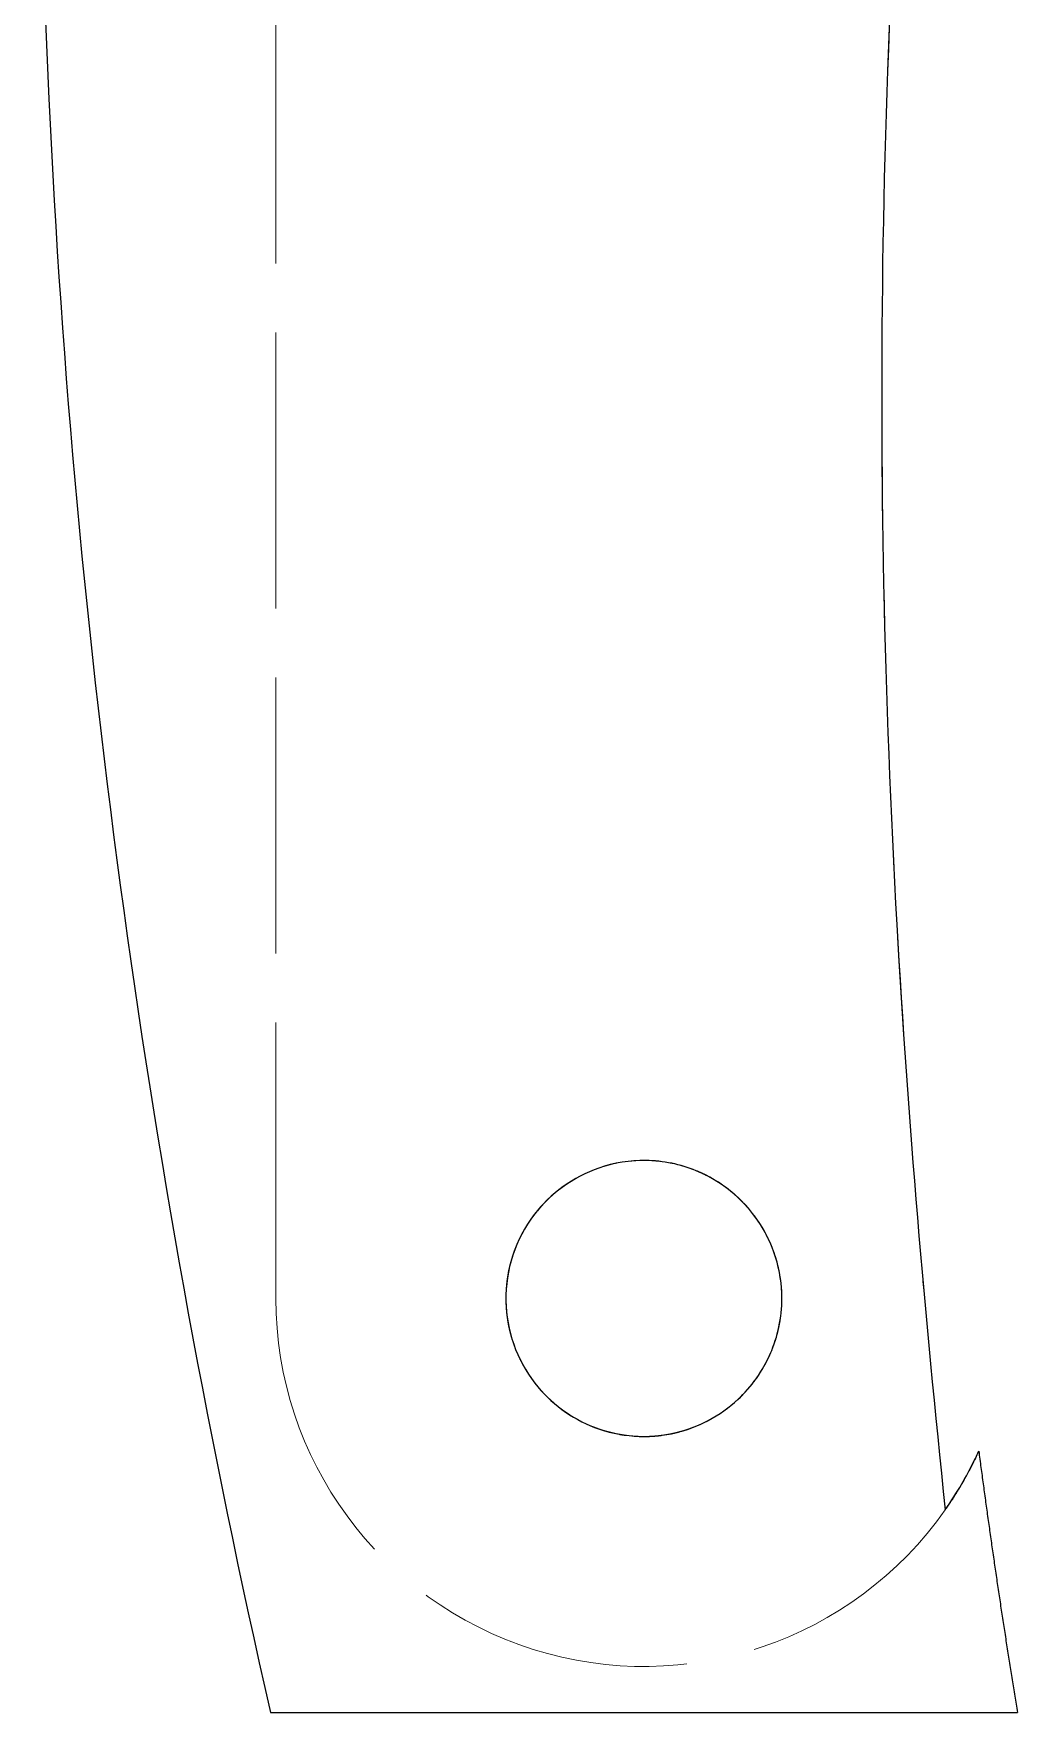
# Model space of a CAD drawing. Header units: millimetres. Extents: x -27 to 22, y -128 to 18.
# Drawn here: x -26.5 to 16.2, y -128 to -55 of the extents above; entities that cross this region are included whole.
import ezdxf

# ---------------------------------------------------------------- set-up
doc = ezdxf.new("R2010")
doc.units = ezdxf.units.MM
doc.linetypes.add('ACAD_ISO02W100', pattern=[15, 12, -3])
doc.layers.add('HIDDEN', color=7, linetype='ACAD_ISO02W100', lineweight=13)
doc.layers.add('VISIBLE', color=7, linetype='Continuous', lineweight=25)

msp = doc.modelspace()

# ---------------------------------------------------------------- linework, layer by layer
at = {"layer": 'HIDDEN'}
msp.add_line((-16, -110), (-16, 0), dxfattribs=at)
msp.add_line((-16, -110), (-16, 0), dxfattribs=at)
msp.add_circle((0, -110), 6, dxfattribs=at)
msp.add_circle((0, -110), 6, dxfattribs=at)
msp.add_arc((0, -110), 16, 180, 324.9626, dxfattribs=at)
msp.add_arc((0, -110), 16, 180, 324.9626, dxfattribs=at)
for points, knots in [([(16, -4.634), (14.317, -14.453), (12.993, -24.334), (12.055, -34.252), (11.116, -44.17), (10.562, -54.124), (10.394, -64.085), (10.225, -73.975), (10.439, -83.87), (10.996, -93.745), (11.472, -102.242), (12.209, -110.723), (13.1, -119.186)], [0, 0, 0, 0, 0.2453125, 0.2453125, 0.2453125, 0.490625, 0.490625, 0.490625, 0.734187, 0.734187, 0.734187, 0.9437407, 0.9437407, 0.9437407, 0.9437407]), ([(2.286, -104.453), (1.834, -104.266), (1.362, -104.136), (0.871, -104.064), (-0.049, -103.927), (-1.017, -104.01), (-1.917, -104.315), (-2.45, -104.494), (-2.959, -104.75), (-3.421, -105.071), (-4.321, -105.694), (-5.039, -106.565), (-5.48, -107.556)], [0, 0, 0, 0, 0.162329, 0.162329, 0.162329, 0.467875, 0.467875, 0.467875, 0.64861, 0.64861, 0.64861, 1, 1, 1, 1]), ([(16.237, -128), (16.238, -128), (15.815, -128), (15.001, -128), (14.188, -128), (12.985, -128), (11.481, -128), (9.979, -128), (8.178, -128), (6.214, -128), (4.25, -128), (2.126, -128), (0, -128), (-2.126, -128), (-4.25, -128), (-6.214, -128), (-8.178, -128), (-9.979, -128), (-11.481, -128), (-12.985, -128), (-14.188, -128), (-15.001, -128), (-15.815, -128), (-16.238, -128), (-16.237, -128)], [0, 0, 0, 0, 0.0625, 0.0625, 0.0625, 0.125, 0.125, 0.125, 0.1875, 0.1875, 0.1875, 0.25, 0.25, 0.25, 0.3125, 0.3125, 0.3125, 0.375, 0.375, 0.375, 0.4375, 0.4375, 0.4375, 0.5, 0.5, 0.5, 0.5])]:
    msp.add_open_spline(points, degree=3, knots=knots, dxfattribs=at)
for points, degree in [([(3.829, -105.381), (3.311, -104.952), (2.709, -104.647)], 2), ([(4.791, -106.389), (4.55, -106.068), (4.269, -105.784)], 2), ([(5.109, -106.854), (5.076, -106.801)], 1), ([(5.313, -107.211), (5.237, -107.067), (5.154, -106.929)], 2), ([(-5.658, -108.002), (-5.801, -108.409), (-5.885, -108.833)], 2), ([(5.39, -107.364), (5.389, -107.362)], 1), ([(6, -110), (6.001, -109.157), (5.82, -108.319), (5.484, -107.565)], 3), ([(-5.918, -109.013), (-5.922, -109.036)], 1), ([(-5.989, -109.633), (-6.005, -109.904), (-5.997, -110.176)], 2), ([(5.941, -110.837), (6, -110.421), (6, -110)], 2), ([(-5.982, -110.465), (-5.982, -110.466)], 1), ([(-5.982, -110.466), (-5.982, -110.471)], 1), ([(-5.981, -110.472), (-5.981, -110.475)], 1), ([(-5.981, -110.477), (-5.981, -110.479)], 1), ([(-5.981, -110.479), (-5.981, -110.483)], 1), ([(-5.98, -110.485), (-5.98, -110.487)], 1), ([(-5.98, -110.488), (-5.98, -110.49)], 1), ([(-5.98, -110.491), (-5.951, -110.839), (-5.883, -111.182)], 2), ([(-5.862, -111.281), (-5.861, -111.286)], 1), ([(-5.861, -111.286), (-5.86, -111.29)], 1), ([(-5.86, -111.29), (-5.859, -111.295)], 1), ([(-5.859, -111.295), (-5.858, -111.3)], 1), ([(5.532, -112.323), (5.714, -111.889), (5.827, -111.429)], 2), ([(-5.719, -111.815), (-5.704, -111.862)], 1), ([(-5.704, -111.862), (-5.703, -111.865)], 1), ([(-5.703, -111.865), (-5.702, -111.868)], 1), ([(-5.702, -111.868), (-5.701, -111.871)], 1), ([(-5.701, -111.871), (-5.7, -111.874)], 1), ([(-5.7, -111.874), (-5.699, -111.877)], 1), ([(-5.699, -111.877), (-5.698, -111.88)], 1), ([(-5.698, -111.88), (-5.697, -111.883)], 1), ([(-5.697, -111.883), (-5.696, -111.886)], 1), ([(-5.696, -111.886), (-5.695, -111.888)], 1), ([(-5.695, -111.888), (-5.694, -111.891)], 1), ([(-5.694, -111.891), (-5.693, -111.894)], 1), ([(-5.693, -111.894), (-5.692, -111.897)], 1), ([(-5.692, -111.897), (-5.691, -111.9)], 1), ([(-5.691, -111.9), (-5.69, -111.903)], 1), ([(-5.69, -111.903), (-5.689, -111.906)], 1), ([(-5.689, -111.906), (-5.688, -111.909)], 1), ([(-5.688, -111.909), (-5.687, -111.912)], 1), ([(-5.687, -111.912), (-5.686, -111.915)], 1), ([(-5.686, -111.915), (-5.685, -111.918)], 1), ([(-5.685, -111.918), (-5.684, -111.921)], 1), ([(-5.684, -111.921), (-5.683, -111.924)], 1), ([(-5.683, -111.924), (-5.543, -112.337), (-5.344, -112.727)], 2), ([(5.489, -112.423), (5.491, -112.418)], 1), ([(5.491, -112.418), (5.493, -112.413)], 1), ([(5.493, -112.413), (5.496, -112.408)], 1), ([(5.496, -112.408), (5.498, -112.403)], 1), ([(5.498, -112.403), (5.5, -112.398)], 1), ([(5.5, -112.398), (5.502, -112.393)], 1), ([(5.502, -112.393), (5.504, -112.388)], 1), ([(5.504, -112.388), (5.506, -112.383)], 1), ([(5.506, -112.383), (5.509, -112.378)], 1), ([(5.509, -112.378), (5.511, -112.373)], 1), ([(5.511, -112.373), (5.513, -112.368)], 1), ([(5.513, -112.368), (5.515, -112.363)], 1), ([(5.515, -112.363), (5.517, -112.358)], 1), ([(5.517, -112.358), (5.519, -112.353)], 1), ([(5.519, -112.353), (5.521, -112.348)], 1), ([(5.521, -112.348), (5.524, -112.343)], 1), ([(5.524, -112.343), (5.526, -112.338)], 1), ([(5.526, -112.338), (5.528, -112.333)], 1), ([(5.528, -112.333), (5.53, -112.328)], 1), ([(5.53, -112.328), (5.532, -112.323)], 1), ([(-5.344, -112.727), (-5.342, -112.731)], 1), ([(-5.342, -112.731), (-5.34, -112.735)], 1), ([(-5.34, -112.735), (-5.338, -112.739)], 1), ([(-5.338, -112.739), (-5.336, -112.743)], 1), ([(-5.336, -112.743), (-5.334, -112.747)], 1), ([(-5.334, -112.747), (-5.332, -112.751)], 1), ([(-5.332, -112.751), (-5.33, -112.755)], 1), ([(-5.33, -112.755), (-5.328, -112.759)], 1), ([(-5.328, -112.759), (-5.326, -112.763)], 1), ([(-5.326, -112.763), (-5.324, -112.767)], 1), ([(-5.324, -112.767), (-5.322, -112.771)], 1), ([(-5.322, -112.771), (-5.32, -112.775)], 1), ([(-5.32, -112.775), (-5.317, -112.779)], 1), ([(-5.317, -112.779), (-5.315, -112.783)], 1), ([(-5.315, -112.783), (-5.313, -112.787)], 1), ([(-5.313, -112.787), (-5.311, -112.791)], 1), ([(-5.311, -112.791), (-5.309, -112.795)], 1), ([(-5.309, -112.795), (-5.307, -112.799)], 1), ([(-5.307, -112.799), (-5.305, -112.803)], 1), ([(-5.305, -112.803), (-5.303, -112.807)], 1), ([(-5.303, -112.807), (-5.301, -112.811)], 1), ([(-5.301, -112.811), (-5.299, -112.815)], 1), ([(-5.299, -112.815), (-5.296, -112.819)], 1), ([(-5.296, -112.819), (-5.294, -112.823)], 1), ([(-5.294, -112.823), (-5.292, -112.827)], 1), ([(-5.292, -112.827), (-5.29, -112.831)], 1), ([(-5.29, -112.831), (-5.288, -112.835)], 1), ([(-5.288, -112.835), (-5.286, -112.839)], 1), ([(-5.286, -112.839), (-5.284, -112.843)], 1), ([(-5.284, -112.843), (-5.282, -112.847)], 1), ([(-5.282, -112.847), (-5.279, -112.851)], 1), ([(-5.279, -112.851), (-5.277, -112.855)], 1), ([(-5.277, -112.855), (-5.275, -112.859)], 1), ([(-5.275, -112.859), (-5.273, -112.863)], 1), ([(-5.273, -112.863), (-5.271, -112.867)], 1), ([(-5.271, -112.867), (-5.269, -112.871)], 1), ([(-5.269, -112.871), (-5.266, -112.875)], 1), ([(-5.266, -112.875), (-5.264, -112.879)], 1), ([(-5.264, -112.879), (-5.262, -112.883)], 1), ([(-5.262, -112.883), (-5.26, -112.887)], 1), ([(-5.26, -112.887), (-5.258, -112.891)], 1), ([(-5.258, -112.891), (-5.256, -112.894)], 1), ([(-5.256, -112.894), (-5.253, -112.898)], 1), ([(-5.253, -112.898), (-5.251, -112.902)], 1), ([(-5.251, -112.902), (-5.249, -112.906)], 1), ([(-5.249, -112.906), (-5.247, -112.91)], 1), ([(-5.247, -112.91), (-5.245, -112.914)], 1), ([(-5.245, -112.914), (-5.243, -112.918)], 1), ([(-5.243, -112.918), (-5.24, -112.922)], 1), ([(-5.24, -112.922), (-5.238, -112.926)], 1), ([(-5.238, -112.926), (-5.236, -112.93)], 1), ([(-5.236, -112.93), (-5.234, -112.934)], 1), ([(-5.234, -112.934), (-5.232, -112.938)], 1), ([(-5.232, -112.938), (-5.229, -112.942)], 1), ([(-5.229, -112.942), (-5.227, -112.946)], 1), ([(-5.227, -112.946), (-5.225, -112.95)], 1), ([(-5.225, -112.95), (-5.223, -112.954)], 1), ([(-5.223, -112.954), (-5.22, -112.957)], 1), ([(-5.22, -112.957), (-5.218, -112.961)], 1), ([(-5.218, -112.961), (-5.216, -112.965)], 1), ([(-5.216, -112.965), (-5.214, -112.969)], 1), ([(-5.214, -112.969), (-5.212, -112.973)], 1), ([(-5.212, -112.973), (-5.209, -112.977)], 1), ([(-5.209, -112.977), (-5.207, -112.981)], 1), ([(-5.207, -112.981), (-5.205, -112.985)], 1), ([(-5.205, -112.985), (-5.203, -112.989)], 1), ([(-5.203, -112.989), (-5.2, -112.993)], 1), ([(-5.2, -112.993), (-5.198, -112.997)], 1), ([(-5.177, -113.032), (-5.175, -113.037)], 1), ([(-5.175, -113.037), (-5.169, -113.046)], 1), ([(-5.166, -113.052), (-5.164, -113.055)], 1), ([(-5.16, -113.062), (-5.158, -113.065)], 1), ([(-5.155, -113.071), (-5.153, -113.074)], 1), ([(-5.153, -113.074), (-5.151, -113.078)], 1), ([(-5.151, -113.078), (-5.148, -113.081)], 1), ([(-5.148, -113.081), (-5.146, -113.085)], 1), ([(4.958, -113.38), (5.111, -113.154), (5.244, -112.915)], 2), ([(5.288, -112.835), (5.292, -112.827)], 1), ([(5.292, -112.827), (5.295, -112.822)], 1), ([(5.295, -112.822), (5.298, -112.817)], 1), ([(5.298, -112.817), (5.3, -112.812)], 1), ([(5.3, -112.812), (5.303, -112.808)], 1), ([(5.303, -112.808), (5.305, -112.803)], 1), ([(5.305, -112.803), (5.308, -112.798)], 1), ([(5.308, -112.798), (5.31, -112.793)], 1), ([(5.31, -112.793), (5.313, -112.788)], 1), ([(5.313, -112.788), (5.315, -112.784)], 1), ([(5.315, -112.784), (5.318, -112.779)], 1), ([(5.318, -112.779), (5.32, -112.774)], 1), ([(5.32, -112.774), (5.323, -112.769)], 1), ([(5.323, -112.769), (5.325, -112.764)], 1), ([(5.325, -112.764), (5.328, -112.76)], 1), ([(5.328, -112.76), (5.33, -112.755)], 1), ([(5.33, -112.755), (5.333, -112.75)], 1), ([(5.333, -112.75), (5.335, -112.745)], 1), ([(5.335, -112.745), (5.338, -112.74)], 1), ([(5.338, -112.74), (5.34, -112.736)], 1), ([(5.34, -112.736), (5.343, -112.731)], 1), ([(5.343, -112.731), (5.345, -112.726)], 1), ([(5.345, -112.726), (5.347, -112.721)], 1), ([(5.347, -112.721), (5.35, -112.716)], 1), ([(5.35, -112.716), (5.352, -112.712)], 1), ([(5.352, -112.712), (5.355, -112.707)], 1), ([(5.355, -112.707), (5.357, -112.702)], 1), ([(5.357, -112.702), (5.36, -112.697)], 1), ([(5.36, -112.697), (5.362, -112.692)], 1), ([(5.362, -112.692), (5.365, -112.687)], 1), ([(5.365, -112.687), (5.367, -112.683)], 1), ([(5.367, -112.682), (5.369, -112.678)], 1), ([(5.369, -112.678), (5.372, -112.673)], 1), ([(5.372, -112.673), (5.374, -112.668)], 1), ([(5.374, -112.668), (5.377, -112.663)], 1), ([(-4.99, -113.331), (-4.863, -113.522), (-4.722, -113.702)], 2), ([(-4.721, -113.703), (-4.72, -113.705)], 1), ([(-4.719, -113.706), (-4.717, -113.708)], 1), ([(-4.717, -113.709), (-4.715, -113.71)], 1), ([(-4.714, -113.711), (-4.713, -113.714)], 1), ([(-4.712, -113.715), (-4.71, -113.717)], 1), ([(-4.707, -113.72), (-4.067, -114.533), (-3.211, -115.174), (-2.252, -115.561)], 3), ([(4.141, -114.342), (4.392, -114.102), (4.614, -113.835)], 2), ([(4.68, -113.755), (4.682, -113.753)], 1), ([(4.682, -113.753), (4.684, -113.75)], 1), ([(4.684, -113.75), (4.685, -113.748)], 1), ([(4.685, -113.748), (4.687, -113.745)], 1), ([(4.715, -113.711), (4.719, -113.706)], 1), ([(4.719, -113.705), (4.723, -113.7)], 1), ([(4.723, -113.7), (4.727, -113.695)], 1), ([(4.727, -113.695), (4.731, -113.69)], 1), ([(4.732, -113.689), (4.736, -113.684)], 1), ([(4.736, -113.684), (4.74, -113.679)], 1), ([(4.74, -113.678), (4.756, -113.658)], 1), ([(4.756, -113.658), (4.757, -113.656)], 1), ([(4.757, -113.656), (4.759, -113.654)], 1), ([(4.759, -113.654), (4.761, -113.652)], 1), ([(4.761, -113.652), (4.762, -113.65)], 1), ([(4.762, -113.65), (4.764, -113.648)], 1), ([(4.764, -113.648), (4.765, -113.646)], 1), ([(4.765, -113.646), (4.767, -113.644)], 1), ([(4.767, -113.644), (4.769, -113.642)], 1), ([(4.769, -113.642), (4.77, -113.64)], 1), ([(4.77, -113.64), (4.772, -113.637)], 1), ([(4.772, -113.637), (4.773, -113.635)], 1), ([(4.773, -113.635), (4.775, -113.633)], 1), ([(4.775, -113.633), (4.776, -113.631)], 1), ([(4.776, -113.631), (4.778, -113.629)], 1), ([(4.778, -113.629), (4.78, -113.627)], 1), ([(4.78, -113.627), (4.781, -113.625)], 1), ([(4.781, -113.625), (4.783, -113.623)], 1), ([(4.828, -113.562), (4.83, -113.56)], 1), ([(4.83, -113.56), (4.831, -113.558)], 1), ([(4.831, -113.558), (4.833, -113.556)], 1), ([(4.833, -113.556), (4.834, -113.554)], 1), ([(4.834, -113.554), (4.836, -113.552)], 1), ([(4.836, -113.552), (4.837, -113.55)], 1), ([(4.837, -113.55), (4.839, -113.548)], 1), ([(4.839, -113.548), (4.84, -113.546)], 1), ([(4.84, -113.546), (4.842, -113.544)], 1), ([(4.842, -113.544), (4.843, -113.541)], 1), ([(4.843, -113.541), (4.845, -113.539)], 1), ([(4.845, -113.539), (4.846, -113.537)], 1), ([(4.846, -113.537), (4.848, -113.535)], 1), ([(4.848, -113.535), (4.85, -113.533)], 1), ([(4.85, -113.533), (4.851, -113.531)], 1), ([(4.851, -113.531), (4.853, -113.529)], 1), ([(4.853, -113.529), (4.854, -113.527)], 1), ([(4.854, -113.527), (4.856, -113.525)], 1), ([(4.856, -113.525), (4.857, -113.522)], 1), ([(4.857, -113.522), (4.859, -113.52)], 1), ([(4.859, -113.52), (4.86, -113.518)], 1), ([(4.86, -113.518), (4.862, -113.516)], 1), ([(4.862, -113.516), (4.863, -113.514)], 1), ([(4.863, -113.514), (4.865, -113.512)], 1), ([(4.865, -113.512), (4.866, -113.51)], 1), ([(4.866, -113.51), (4.868, -113.508)], 1), ([(4.868, -113.508), (4.869, -113.506)], 1), ([(4.869, -113.506), (4.871, -113.503)], 1), ([(4.871, -113.503), (4.872, -113.501)], 1), ([(4.872, -113.501), (4.874, -113.499)], 1), ([(4.874, -113.499), (4.875, -113.497)], 1), ([(4.875, -113.497), (4.877, -113.495)], 1), ([(4.877, -113.495), (4.879, -113.493)], 1), ([(4.879, -113.493), (4.88, -113.491)], 1), ([(4.88, -113.491), (4.882, -113.489)], 1), ([(4.882, -113.489), (4.883, -113.487)], 1), ([(4.883, -113.487), (4.885, -113.484)], 1), ([(4.885, -113.484), (4.886, -113.482)], 1), ([(4.886, -113.482), (4.888, -113.48)], 1), ([(4.888, -113.48), (4.889, -113.478)], 1), ([(4.889, -113.478), (4.891, -113.476)], 1), ([(4.891, -113.476), (4.892, -113.474)], 1), ([(4.892, -113.474), (4.894, -113.472)], 1), ([(4.894, -113.472), (4.895, -113.47)], 1), ([(4.895, -113.47), (4.897, -113.467)], 1), ([(4.897, -113.467), (4.898, -113.465)], 1), ([(4.898, -113.465), (4.9, -113.463)], 1), ([(4.9, -113.463), (4.901, -113.461)], 1), ([(4.901, -113.461), (4.903, -113.459)], 1), ([(4.903, -113.459), (4.904, -113.457)], 1), ([(4.904, -113.457), (4.906, -113.455)], 1), ([(4.906, -113.455), (4.907, -113.452)], 1), ([(4.907, -113.452), (4.909, -113.45)], 1), ([(4.909, -113.45), (4.91, -113.448)], 1), ([(4.91, -113.448), (4.912, -113.446)], 1), ([(4.912, -113.446), (4.913, -113.444)], 1), ([(4.913, -113.444), (4.915, -113.442)], 1), ([(4.915, -113.442), (4.916, -113.44)], 1), ([(4.916, -113.44), (4.918, -113.438)], 1), ([(4.918, -113.438), (4.919, -113.435)], 1), ([(4.919, -113.435), (4.921, -113.433)], 1), ([(4.921, -113.433), (4.922, -113.431)], 1), ([(4.922, -113.431), (4.924, -113.429)], 1), ([(4.924, -113.429), (4.925, -113.427)], 1), ([(4.925, -113.427), (4.927, -113.425)], 1), ([(4.927, -113.425), (4.928, -113.423)], 1), ([(4.928, -113.423), (4.93, -113.42)], 1), ([(4.93, -113.42), (4.931, -113.418)], 1), ([(4.931, -113.418), (4.933, -113.416)], 1), ([(4.933, -113.416), (4.934, -113.414)], 1), ([(4.934, -113.414), (4.936, -113.412)], 1), ([(4.936, -113.412), (4.937, -113.41)], 1), ([(4.937, -113.41), (4.938, -113.408)], 1), ([(4.938, -113.408), (4.94, -113.405)], 1), ([(4.94, -113.405), (4.941, -113.403)], 1), ([(4.941, -113.403), (4.943, -113.401)], 1), ([(4.943, -113.401), (4.944, -113.399)], 1), ([(4.944, -113.399), (4.946, -113.397)], 1), ([(4.946, -113.397), (4.947, -113.395)], 1), ([(4.947, -113.395), (4.949, -113.393)], 1), ([(4.949, -113.393), (4.95, -113.39)], 1), ([(4.95, -113.39), (4.952, -113.388)], 1), ([(4.952, -113.388), (4.953, -113.386)], 1), ([(4.953, -113.386), (4.955, -113.384)], 1), ([(4.955, -113.384), (4.956, -113.382)], 1), ([(4.956, -113.382), (4.958, -113.38)], 1), ([(3.838, -114.612), (3.844, -114.607)], 1), ([(3.844, -114.607), (3.851, -114.601)], 1), ([(3.851, -114.601), (3.858, -114.595)], 1), ([(3.858, -114.595), (3.865, -114.59)], 1), ([(3.865, -114.589), (3.872, -114.584)], 1), ([(3.872, -114.584), (3.878, -114.578)], 1), ([(3.878, -114.578), (3.885, -114.572)], 1), ([(3.885, -114.572), (3.892, -114.567)], 1), ([(3.892, -114.567), (3.899, -114.561)], 1), ([(3.899, -114.561), (3.905, -114.555)], 1), ([(3.905, -114.555), (3.912, -114.549)], 1), ([(3.912, -114.549), (3.919, -114.544)], 1), ([(3.919, -114.544), (3.925, -114.538)], 1), ([(3.925, -114.538), (3.932, -114.532)], 1), ([(3.932, -114.532), (3.939, -114.526)], 1), ([(3.939, -114.526), (3.945, -114.52)], 1), ([(3.946, -114.52), (3.952, -114.514)], 1), ([(3.952, -114.514), (3.959, -114.509)], 1), ([(3.959, -114.509), (3.965, -114.503)], 1), ([(3.965, -114.503), (3.972, -114.497)], 1), ([(3.972, -114.497), (3.979, -114.491)], 1), ([(3.979, -114.491), (3.985, -114.485)], 1), ([(3.985, -114.485), (3.992, -114.479)], 1), ([(3.992, -114.479), (3.999, -114.473)], 1), ([(3.999, -114.473), (4.005, -114.467)], 1), ([(4.005, -114.467), (4.012, -114.462)], 1), ([(4.012, -114.462), (4.018, -114.456)], 1), ([(4.018, -114.456), (4.025, -114.45)], 1), ([(4.025, -114.45), (4.026, -114.449)], 1), ([(4.026, -114.449), (4.027, -114.448)], 1), ([(4.027, -114.448), (4.1, -114.381)], 1), ([(4.027, -114.448), (4.027, -114.448)], 1), ([(4.1, -114.381), (4.101, -114.38)], 1), ([(4.101, -114.38), (4.102, -114.379)], 1), ([(4.102, -114.379), (4.102, -114.378)], 1), ([(4.103, -114.378), (4.122, -114.36)], 1), ([(4.103, -114.378), (4.103, -114.378)], 1), ([(2.824, -115.294), (2.831, -115.29)], 1), ([(2.831, -115.29), (2.839, -115.286)], 1), ([(2.839, -115.286), (2.847, -115.281)], 1), ([(2.847, -115.281), (2.855, -115.277)], 1), ([(2.855, -115.277), (2.863, -115.273)], 1), ([(2.863, -115.273), (2.871, -115.269)], 1), ([(2.871, -115.269), (2.878, -115.265)], 1), ([(2.878, -115.265), (2.886, -115.26)], 1), ([(2.886, -115.26), (2.894, -115.256)], 1), ([(2.894, -115.256), (3.35, -115.005), (3.755, -114.68)], 2), ([(3.755, -114.68), (3.762, -114.674)], 1), ([(3.762, -114.674), (3.769, -114.668)], 1), ([(3.769, -114.668), (3.776, -114.663)], 1), ([(3.776, -114.663), (3.783, -114.657)], 1), ([(3.783, -114.657), (3.79, -114.652)], 1), ([(3.79, -114.652), (3.797, -114.646)], 1), ([(3.797, -114.646), (3.803, -114.64)], 1), ([(3.803, -114.64), (3.81, -114.635)], 1), ([(3.81, -114.635), (3.817, -114.629)], 1), ([(3.817, -114.629), (3.824, -114.624)], 1), ([(3.824, -114.624), (3.831, -114.618)], 1), ([(3.831, -114.618), (3.838, -114.612)], 1), ([(-2.026, -115.648), (-1.546, -115.82), (-1.043, -115.909)], 2), ([(-0.848, -115.94), (-0.197, -116.032), (0.457, -115.983)], 2), ([(0.795, -115.947), (0.974, -115.923), (1.151, -115.889)], 2), ([(1.373, -115.841), (1.392, -115.836)], 1), ([(1.392, -115.836), (1.396, -115.835)], 1), ([(1.396, -115.835), (1.399, -115.835)], 1), ([(1.399, -115.835), (1.402, -115.834)], 1), ([(1.546, -115.797), (2.02, -115.671), (2.465, -115.47)], 2), ([(2.465, -115.47), (2.473, -115.467)], 1), ([(2.473, -115.467), (2.481, -115.463)], 1), ([(2.481, -115.463), (2.489, -115.459)], 1), ([(2.489, -115.459), (2.497, -115.456)], 1), ([(2.497, -115.456), (2.505, -115.452)], 1), ([(2.505, -115.452), (2.513, -115.448)], 1), ([(2.513, -115.448), (2.521, -115.445)], 1), ([(2.521, -115.444), (2.529, -115.441)], 1), ([(2.529, -115.441), (2.538, -115.437)], 1), ([(2.538, -115.437), (2.546, -115.433)], 1), ([(2.546, -115.433), (2.554, -115.429)], 1), ([(2.554, -115.429), (2.562, -115.426)], 1), ([(2.562, -115.426), (2.57, -115.422)], 1), ([(2.57, -115.422), (2.578, -115.418)], 1), ([(2.578, -115.418), (2.586, -115.414)], 1), ([(2.586, -115.414), (2.594, -115.41)], 1), ([(2.594, -115.41), (2.602, -115.407)], 1), ([(2.602, -115.407), (2.61, -115.403)], 1), ([(2.61, -115.403), (2.618, -115.399)], 1), ([(2.618, -115.399), (2.626, -115.395)], 1), ([(2.626, -115.395), (2.634, -115.391)], 1), ([(2.634, -115.391), (2.642, -115.387)], 1), ([(2.642, -115.387), (2.65, -115.383)], 1), ([(2.65, -115.383), (2.658, -115.379)], 1), ([(2.658, -115.379), (2.666, -115.375)], 1), ([(2.666, -115.375), (2.674, -115.371)], 1), ([(2.674, -115.371), (2.682, -115.367)], 1), ([(2.682, -115.367), (2.689, -115.363)], 1), ([(2.69, -115.363), (2.697, -115.359)], 1), ([(2.697, -115.359), (2.705, -115.355)], 1), ([(14.557, -116.641), (14.556, -116.643), (14.48, -116.806)], 2), ([(14.128, -117.51), (14.032, -117.691), (13.919, -117.89)], 2), ([(13.304, -118.888), (13.297, -118.899)], 1), ([(13.339, -118.835), (13.325, -118.856)], 1), ([(13.133, -119.139), (13.1, -119.186)], 1)]:
    msp.add_open_spline(points, degree=degree, dxfattribs=at)
at = {"layer": 'VISIBLE'}
for points, knots in [([(-21.901, 18), (-23.545, 7.126), (-24.734, -3.818), (-25.453, -14.792), (-26.393, -29.118), (-26.53, -43.496), (-25.864, -57.837), (-24.774, -81.452), (-21.492, -104.955), (-16.237, -128)], [0, 0, 0, 0, 0.224482, 0.224482, 0.224482, 0.517516, 0.517516, 0.517516, 1, 1, 1, 1]), ([(16, -4.634), (14.317, -14.453), (12.993, -24.334), (12.055, -34.252), (11.116, -44.17), (10.562, -54.124), (10.394, -64.085), (10.225, -73.975), (10.439, -83.87), (10.996, -93.745), (11.472, -102.242), (12.209, -110.723), (13.1, -119.186)], [0, 0, 0, 0, 0.2453125, 0.2453125, 0.2453125, 0.490625, 0.490625, 0.490625, 0.734187, 0.734187, 0.734187, 0.9437407, 0.9437407, 0.9437407, 0.9437407]), ([(6, -110), (6.001, -110.829), (5.826, -111.656), (5.495, -112.409), (5.166, -113.162), (4.681, -113.841), (4.083, -114.396), (3.315, -115.112), (2.353, -115.621), (1.32, -115.853), (0.184, -116.112), (-1.034, -116.028), (-2.13, -115.609), (-3.155, -115.222), (-4.069, -114.546), (-4.74, -113.679), (-5.533, -112.662), (-5.981, -111.383), (-5.999, -110.101), (-6.024, -108.759), (-5.584, -107.421), (-4.767, -106.356), (-4.061, -105.429), (-3.07, -104.71), (-1.961, -104.329), (-1.3, -104.101), (-0.602, -103.99), (0.087, -104.001), (0.845, -104.011), (1.591, -104.167), (2.276, -104.449), (3.351, -104.889), (4.281, -105.637), (4.942, -106.598), (5.615, -107.57), (6.003, -108.775), (6, -110)], [0, 0, 0, 0, 0.087124, 0.087124, 0.087124, 0.174248, 0.174248, 0.174248, 0.286454, 0.286454, 0.286454, 0.40992, 0.40992, 0.40992, 0.525266, 0.525266, 0.525266, 0.661015, 0.661015, 0.661015, 0.803007, 0.803007, 0.803007, 0.926381, 0.926381, 0.926381, 1, 1, 1, 1.080943, 1.080943, 1.080943, 1.207709, 1.207709, 1.207709, 1.336194, 1.336194, 1.336194, 1.336194]), ([(13.1, -119.186), (13.368, -118.802), (13.603, -118.436), (13.807, -118.085), (14.01, -117.739), (14.179, -117.418), (14.307, -117.162), (14.465, -116.846), (14.557, -116.638), (14.557, -116.641)], [0, 0, 0, 0, 0.309269, 0.309269, 0.309269, 0.618539, 0.618539, 0.618539, 1, 1, 1, 1]), ([(-16.237, -128), (-16.238, -128), (-15.815, -128), (-15.001, -128), (-14.188, -128), (-12.985, -128), (-11.481, -128), (-9.979, -128), (-8.178, -128), (-6.214, -128), (-4.25, -128), (-2.126, -128), (0, -128), (2.126, -128), (4.25, -128), (6.214, -128), (8.178, -128), (9.979, -128), (11.481, -128), (12.985, -128), (14.188, -128), (15.001, -128), (15.815, -128), (16.238, -128), (16.237, -128)], [0, 0, 0, 0, 0.125, 0.125, 0.125, 0.25, 0.25, 0.25, 0.375, 0.375, 0.375, 0.5, 0.5, 0.5, 0.625, 0.625, 0.625, 0.75, 0.75, 0.75, 0.875, 0.875, 0.875, 1, 1, 1, 1])]:
    msp.add_open_spline(points, degree=3, knots=knots, dxfattribs=at)
for points, degree in [([(2.709, -104.647), (2.502, -104.542), (2.286, -104.453)], 2), ([(4.269, -105.784), (4.059, -105.571), (3.829, -105.381)], 2), ([(5.076, -106.801), (4.942, -106.589), (4.791, -106.389)], 2), ([(5.154, -106.929), (5.109, -106.854)], 1), ([(5.389, -107.362), (5.313, -107.211)], 1), ([(-5.48, -107.556), (-5.578, -107.776), (-5.658, -108.002)], 2), ([(5.484, -107.565), (5.439, -107.464), (5.39, -107.364)], 2), ([(-5.922, -109.036), (-5.97, -109.333), (-5.989, -109.633)], 2), ([(-5.885, -108.833), (-5.918, -109.013)], 1), ([(-5.997, -110.176), (-5.993, -110.321), (-5.982, -110.465)], 2), ([(-5.982, -110.466), (-5.982, -110.466)], 1), ([(-5.982, -110.471), (-5.981, -110.472)], 1), ([(-5.981, -110.475), (-5.981, -110.477)], 1), ([(-5.981, -110.479), (-5.981, -110.479)], 1), ([(-5.981, -110.483), (-5.98, -110.485)], 1), ([(-5.98, -110.487), (-5.98, -110.488)], 1), ([(-5.98, -110.49), (-5.98, -110.491)], 1), ([(5.827, -111.429), (5.899, -111.136), (5.941, -110.837)], 2), ([(-5.883, -111.182), (-5.862, -111.281)], 1), ([(-5.861, -111.286), (-5.861, -111.286)], 1), ([(-5.86, -111.29), (-5.86, -111.29)], 1), ([(-5.859, -111.295), (-5.859, -111.295)], 1), ([(-5.858, -111.3), (-5.8, -111.56), (-5.719, -111.815)], 2), ([(-5.704, -111.862), (-5.704, -111.862)], 1), ([(-5.703, -111.865), (-5.703, -111.865)], 1), ([(-5.702, -111.868), (-5.702, -111.868)], 1), ([(-5.701, -111.871), (-5.701, -111.871)], 1), ([(-5.7, -111.874), (-5.7, -111.874)], 1), ([(-5.699, -111.877), (-5.699, -111.877)], 1), ([(-5.698, -111.88), (-5.698, -111.88)], 1), ([(-5.697, -111.883), (-5.697, -111.883)], 1), ([(-5.696, -111.886), (-5.696, -111.886)], 1), ([(-5.695, -111.888), (-5.695, -111.888)], 1), ([(-5.694, -111.891), (-5.694, -111.891)], 1), ([(-5.693, -111.894), (-5.693, -111.894)], 1), ([(-5.692, -111.897), (-5.692, -111.897)], 1), ([(-5.691, -111.9), (-5.691, -111.9)], 1), ([(-5.69, -111.903), (-5.69, -111.903)], 1), ([(-5.689, -111.906), (-5.689, -111.906)], 1), ([(-5.688, -111.909), (-5.688, -111.909)], 1), ([(-5.687, -111.912), (-5.687, -111.912)], 1), ([(-5.686, -111.915), (-5.686, -111.915)], 1), ([(-5.685, -111.918), (-5.685, -111.918)], 1), ([(-5.684, -111.921), (-5.684, -111.921)], 1), ([(-5.683, -111.924), (-5.683, -111.924)], 1), ([(5.491, -112.418), (5.491, -112.418)], 1), ([(5.493, -112.413), (5.493, -112.413)], 1), ([(5.496, -112.408), (5.496, -112.408)], 1), ([(5.498, -112.403), (5.498, -112.403)], 1), ([(5.5, -112.398), (5.5, -112.398)], 1), ([(5.502, -112.393), (5.502, -112.393)], 1), ([(5.504, -112.388), (5.504, -112.388)], 1), ([(5.506, -112.383), (5.506, -112.383)], 1), ([(5.509, -112.378), (5.509, -112.378)], 1), ([(5.511, -112.373), (5.511, -112.373)], 1), ([(5.513, -112.368), (5.513, -112.368)], 1), ([(5.515, -112.363), (5.515, -112.363)], 1), ([(5.517, -112.358), (5.517, -112.358)], 1), ([(5.519, -112.353), (5.519, -112.353)], 1), ([(5.521, -112.348), (5.521, -112.348)], 1), ([(5.524, -112.343), (5.524, -112.343)], 1), ([(5.526, -112.338), (5.526, -112.338)], 1), ([(5.528, -112.333), (5.528, -112.333)], 1), ([(5.53, -112.328), (5.53, -112.328)], 1), ([(5.532, -112.323), (5.532, -112.323)], 1), ([(-5.344, -112.727), (-5.344, -112.727)], 1), ([(-5.342, -112.731), (-5.342, -112.731)], 1), ([(-5.34, -112.735), (-5.34, -112.735)], 1), ([(-5.338, -112.739), (-5.338, -112.739)], 1), ([(-5.336, -112.743), (-5.336, -112.743)], 1), ([(-5.334, -112.747), (-5.334, -112.747)], 1), ([(-5.332, -112.751), (-5.332, -112.751)], 1), ([(-5.33, -112.755), (-5.33, -112.755)], 1), ([(-5.328, -112.759), (-5.328, -112.759)], 1), ([(-5.326, -112.763), (-5.326, -112.763)], 1), ([(-5.324, -112.767), (-5.324, -112.767)], 1), ([(-5.322, -112.771), (-5.322, -112.771)], 1), ([(-5.32, -112.775), (-5.32, -112.775)], 1), ([(-5.317, -112.779), (-5.317, -112.779)], 1), ([(-5.315, -112.783), (-5.315, -112.783)], 1), ([(-5.313, -112.787), (-5.313, -112.787)], 1), ([(-5.311, -112.791), (-5.311, -112.791)], 1), ([(-5.309, -112.795), (-5.309, -112.795)], 1), ([(-5.307, -112.799), (-5.307, -112.799)], 1), ([(-5.305, -112.803), (-5.305, -112.803)], 1), ([(-5.303, -112.807), (-5.303, -112.807)], 1), ([(-5.301, -112.811), (-5.301, -112.811)], 1), ([(-5.299, -112.815), (-5.299, -112.815)], 1), ([(-5.296, -112.819), (-5.296, -112.819)], 1), ([(-5.294, -112.823), (-5.294, -112.823)], 1), ([(-5.292, -112.827), (-5.292, -112.827)], 1), ([(-5.29, -112.831), (-5.29, -112.831)], 1), ([(-5.288, -112.835), (-5.288, -112.835)], 1), ([(-5.286, -112.839), (-5.286, -112.839)], 1), ([(-5.284, -112.843), (-5.284, -112.843)], 1), ([(-5.282, -112.847), (-5.282, -112.847)], 1), ([(-5.279, -112.851), (-5.279, -112.851)], 1), ([(-5.277, -112.855), (-5.277, -112.855)], 1), ([(-5.275, -112.859), (-5.275, -112.859)], 1), ([(-5.273, -112.863), (-5.273, -112.863)], 1), ([(-5.271, -112.867), (-5.271, -112.867)], 1), ([(-5.269, -112.871), (-5.269, -112.871)], 1), ([(-5.266, -112.875), (-5.266, -112.875)], 1), ([(-5.264, -112.879), (-5.264, -112.879)], 1), ([(-5.262, -112.883), (-5.262, -112.883)], 1), ([(-5.26, -112.887), (-5.26, -112.887)], 1), ([(-5.258, -112.891), (-5.258, -112.891)], 1), ([(-5.256, -112.894), (-5.256, -112.894)], 1), ([(-5.253, -112.898), (-5.253, -112.898)], 1), ([(-5.251, -112.902), (-5.251, -112.902)], 1), ([(-5.249, -112.906), (-5.249, -112.906)], 1), ([(-5.247, -112.91), (-5.247, -112.91)], 1), ([(-5.245, -112.914), (-5.245, -112.914)], 1), ([(-5.243, -112.918), (-5.243, -112.918)], 1), ([(-5.24, -112.922), (-5.24, -112.922)], 1), ([(-5.238, -112.926), (-5.238, -112.926)], 1), ([(-5.236, -112.93), (-5.236, -112.93)], 1), ([(-5.234, -112.934), (-5.234, -112.934)], 1), ([(-5.232, -112.938), (-5.232, -112.938)], 1), ([(-5.229, -112.942), (-5.229, -112.942)], 1), ([(-5.227, -112.946), (-5.227, -112.946)], 1), ([(-5.225, -112.95), (-5.225, -112.95)], 1), ([(-5.223, -112.954), (-5.223, -112.954)], 1), ([(-5.22, -112.957), (-5.22, -112.957)], 1), ([(-5.218, -112.961), (-5.218, -112.961)], 1), ([(-5.216, -112.965), (-5.216, -112.965)], 1), ([(-5.214, -112.969), (-5.214, -112.969)], 1), ([(-5.212, -112.973), (-5.212, -112.973)], 1), ([(-5.209, -112.977), (-5.209, -112.977)], 1), ([(-5.207, -112.981), (-5.207, -112.981)], 1), ([(-5.205, -112.985), (-5.205, -112.985)], 1), ([(-5.203, -112.989), (-5.203, -112.989)], 1), ([(-5.2, -112.993), (-5.2, -112.993)], 1), ([(-5.198, -112.997), (-5.177, -113.032)], 1), ([(-5.175, -113.037), (-5.175, -113.037)], 1), ([(-5.169, -113.046), (-5.166, -113.052)], 1), ([(-5.164, -113.055), (-5.16, -113.062)], 1), ([(-5.158, -113.065), (-5.155, -113.071)], 1), ([(-5.153, -113.074), (-5.153, -113.074)], 1), ([(-5.151, -113.078), (-5.151, -113.078)], 1), ([(-5.148, -113.081), (-5.148, -113.081)], 1), ([(-5.146, -113.085), (-5.071, -113.21), (-4.99, -113.331)], 2), ([(5.244, -112.915), (5.288, -112.835)], 1), ([(5.292, -112.827), (5.292, -112.827)], 1), ([(5.295, -112.822), (5.295, -112.822)], 1), ([(5.298, -112.817), (5.298, -112.817)], 1), ([(5.3, -112.812), (5.3, -112.812)], 1), ([(5.303, -112.808), (5.303, -112.808)], 1), ([(5.305, -112.803), (5.305, -112.803)], 1), ([(5.308, -112.798), (5.308, -112.798)], 1), ([(5.31, -112.793), (5.31, -112.793)], 1), ([(5.313, -112.788), (5.313, -112.788)], 1), ([(5.315, -112.784), (5.315, -112.784)], 1), ([(5.318, -112.779), (5.318, -112.779)], 1), ([(5.32, -112.774), (5.32, -112.774)], 1), ([(5.323, -112.769), (5.323, -112.769)], 1), ([(5.325, -112.764), (5.325, -112.764)], 1), ([(5.328, -112.76), (5.328, -112.76)], 1), ([(5.33, -112.755), (5.33, -112.755)], 1), ([(5.333, -112.75), (5.333, -112.75)], 1), ([(5.335, -112.745), (5.335, -112.745)], 1), ([(5.338, -112.74), (5.338, -112.74)], 1), ([(5.34, -112.736), (5.34, -112.736)], 1), ([(5.343, -112.731), (5.343, -112.731)], 1), ([(5.345, -112.726), (5.345, -112.726)], 1), ([(5.347, -112.721), (5.347, -112.721)], 1), ([(5.35, -112.716), (5.35, -112.716)], 1), ([(5.352, -112.712), (5.352, -112.712)], 1), ([(5.355, -112.707), (5.355, -112.707)], 1), ([(5.357, -112.702), (5.357, -112.702)], 1), ([(5.36, -112.697), (5.36, -112.697)], 1), ([(5.362, -112.692), (5.362, -112.692)], 1), ([(5.365, -112.687), (5.365, -112.687)], 1), ([(5.367, -112.683), (5.367, -112.682)], 1), ([(5.369, -112.678), (5.369, -112.678)], 1), ([(5.372, -112.673), (5.372, -112.673)], 1), ([(5.374, -112.668), (5.374, -112.668)], 1), ([(5.377, -112.663), (5.435, -112.544), (5.489, -112.423)], 2), ([(-4.722, -113.702), (-4.721, -113.703)], 1), ([(-4.72, -113.705), (-4.719, -113.706)], 1), ([(-4.717, -113.708), (-4.717, -113.709)], 1), ([(-4.715, -113.71), (-4.714, -113.711)], 1), ([(-4.713, -113.714), (-4.712, -113.715)], 1), ([(-4.71, -113.717), (-4.707, -113.72)], 1), ([(4.614, -113.835), (4.68, -113.755)], 1), ([(4.682, -113.753), (4.682, -113.753)], 1), ([(4.684, -113.75), (4.684, -113.75)], 1), ([(4.685, -113.748), (4.685, -113.748)], 1), ([(4.687, -113.745), (4.715, -113.711)], 1), ([(4.719, -113.706), (4.719, -113.705)], 1), ([(4.723, -113.7), (4.723, -113.7)], 1), ([(4.727, -113.695), (4.727, -113.695)], 1), ([(4.731, -113.69), (4.732, -113.689)], 1), ([(4.736, -113.684), (4.736, -113.684)], 1), ([(4.74, -113.679), (4.74, -113.678)], 1), ([(4.756, -113.658), (4.756, -113.658)], 1), ([(4.757, -113.656), (4.757, -113.656)], 1), ([(4.759, -113.654), (4.759, -113.654)], 1), ([(4.761, -113.652), (4.761, -113.652)], 1), ([(4.762, -113.65), (4.762, -113.65)], 1), ([(4.764, -113.648), (4.764, -113.648)], 1), ([(4.765, -113.646), (4.765, -113.646)], 1), ([(4.767, -113.644), (4.767, -113.644)], 1), ([(4.769, -113.642), (4.769, -113.642)], 1), ([(4.77, -113.64), (4.77, -113.64)], 1), ([(4.772, -113.637), (4.772, -113.637)], 1), ([(4.773, -113.635), (4.773, -113.635)], 1), ([(4.775, -113.633), (4.775, -113.633)], 1), ([(4.776, -113.631), (4.776, -113.631)], 1), ([(4.778, -113.629), (4.778, -113.629)], 1), ([(4.78, -113.627), (4.78, -113.627)], 1), ([(4.781, -113.625), (4.781, -113.625)], 1), ([(4.783, -113.623), (4.828, -113.562)], 1), ([(4.83, -113.56), (4.83, -113.56)], 1), ([(4.831, -113.558), (4.831, -113.558)], 1), ([(4.833, -113.556), (4.833, -113.556)], 1), ([(4.834, -113.554), (4.834, -113.554)], 1), ([(4.836, -113.552), (4.836, -113.552)], 1), ([(4.837, -113.55), (4.837, -113.55)], 1), ([(4.839, -113.548), (4.839, -113.548)], 1), ([(4.84, -113.546), (4.84, -113.546)], 1), ([(4.842, -113.544), (4.842, -113.544)], 1), ([(4.843, -113.541), (4.843, -113.541)], 1), ([(4.845, -113.539), (4.845, -113.539)], 1), ([(4.846, -113.537), (4.846, -113.537)], 1), ([(4.848, -113.535), (4.848, -113.535)], 1), ([(4.85, -113.533), (4.85, -113.533)], 1), ([(4.851, -113.531), (4.851, -113.531)], 1), ([(4.853, -113.529), (4.853, -113.529)], 1), ([(4.854, -113.527), (4.854, -113.527)], 1), ([(4.856, -113.525), (4.856, -113.525)], 1), ([(4.857, -113.522), (4.857, -113.522)], 1), ([(4.859, -113.52), (4.859, -113.52)], 1), ([(4.86, -113.518), (4.86, -113.518)], 1), ([(4.862, -113.516), (4.862, -113.516)], 1), ([(4.863, -113.514), (4.863, -113.514)], 1), ([(4.865, -113.512), (4.865, -113.512)], 1), ([(4.866, -113.51), (4.866, -113.51)], 1), ([(4.868, -113.508), (4.868, -113.508)], 1), ([(4.869, -113.506), (4.869, -113.506)], 1), ([(4.871, -113.503), (4.871, -113.503)], 1), ([(4.872, -113.501), (4.872, -113.501)], 1), ([(4.874, -113.499), (4.874, -113.499)], 1), ([(4.875, -113.497), (4.875, -113.497)], 1), ([(4.877, -113.495), (4.877, -113.495)], 1), ([(4.879, -113.493), (4.879, -113.493)], 1), ([(4.88, -113.491), (4.88, -113.491)], 1), ([(4.882, -113.489), (4.882, -113.489)], 1), ([(4.883, -113.487), (4.883, -113.487)], 1), ([(4.885, -113.484), (4.885, -113.484)], 1), ([(4.886, -113.482), (4.886, -113.482)], 1), ([(4.888, -113.48), (4.888, -113.48)], 1), ([(4.889, -113.478), (4.889, -113.478)], 1), ([(4.891, -113.476), (4.891, -113.476)], 1), ([(4.892, -113.474), (4.892, -113.474)], 1), ([(4.894, -113.472), (4.894, -113.472)], 1), ([(4.895, -113.47), (4.895, -113.47)], 1), ([(4.897, -113.467), (4.897, -113.467)], 1), ([(4.898, -113.465), (4.898, -113.465)], 1), ([(4.9, -113.463), (4.9, -113.463)], 1), ([(4.901, -113.461), (4.901, -113.461)], 1), ([(4.903, -113.459), (4.903, -113.459)], 1), ([(4.904, -113.457), (4.904, -113.457)], 1), ([(4.906, -113.455), (4.906, -113.455)], 1), ([(4.907, -113.452), (4.907, -113.452)], 1), ([(4.909, -113.45), (4.909, -113.45)], 1), ([(4.91, -113.448), (4.91, -113.448)], 1), ([(4.912, -113.446), (4.912, -113.446)], 1), ([(4.913, -113.444), (4.913, -113.444)], 1), ([(4.915, -113.442), (4.915, -113.442)], 1), ([(4.916, -113.44), (4.916, -113.44)], 1), ([(4.918, -113.438), (4.918, -113.438)], 1), ([(4.919, -113.435), (4.919, -113.435)], 1), ([(4.921, -113.433), (4.921, -113.433)], 1), ([(4.922, -113.431), (4.922, -113.431)], 1), ([(4.924, -113.429), (4.924, -113.429)], 1), ([(4.925, -113.427), (4.925, -113.427)], 1), ([(4.927, -113.425), (4.927, -113.425)], 1), ([(4.928, -113.423), (4.928, -113.423)], 1), ([(4.93, -113.42), (4.93, -113.42)], 1), ([(4.931, -113.418), (4.931, -113.418)], 1), ([(4.933, -113.416), (4.933, -113.416)], 1), ([(4.934, -113.414), (4.934, -113.414)], 1), ([(4.936, -113.412), (4.936, -113.412)], 1), ([(4.937, -113.41), (4.937, -113.41)], 1), ([(4.938, -113.408), (4.938, -113.408)], 1), ([(4.94, -113.405), (4.94, -113.405)], 1), ([(4.941, -113.403), (4.941, -113.403)], 1), ([(4.943, -113.401), (4.943, -113.401)], 1), ([(4.944, -113.399), (4.944, -113.399)], 1), ([(4.946, -113.397), (4.946, -113.397)], 1), ([(4.947, -113.395), (4.947, -113.395)], 1), ([(4.949, -113.393), (4.949, -113.393)], 1), ([(4.95, -113.39), (4.95, -113.39)], 1), ([(4.952, -113.388), (4.952, -113.388)], 1), ([(4.953, -113.386), (4.953, -113.386)], 1), ([(4.955, -113.384), (4.955, -113.384)], 1), ([(4.956, -113.382), (4.956, -113.382)], 1), ([(4.958, -113.38), (4.958, -113.38)], 1), ([(3.844, -114.607), (3.844, -114.607)], 1), ([(3.851, -114.601), (3.851, -114.601)], 1), ([(3.858, -114.595), (3.858, -114.595)], 1), ([(3.865, -114.59), (3.865, -114.589)], 1), ([(3.872, -114.584), (3.872, -114.584)], 1), ([(3.878, -114.578), (3.878, -114.578)], 1), ([(3.885, -114.572), (3.885, -114.572)], 1), ([(3.892, -114.567), (3.892, -114.567)], 1), ([(3.899, -114.561), (3.899, -114.561)], 1), ([(3.905, -114.555), (3.905, -114.555)], 1), ([(3.912, -114.549), (3.912, -114.549)], 1), ([(3.919, -114.544), (3.919, -114.544)], 1), ([(3.925, -114.538), (3.925, -114.538)], 1), ([(3.932, -114.532), (3.932, -114.532)], 1), ([(3.939, -114.526), (3.939, -114.526)], 1), ([(3.945, -114.52), (3.946, -114.52)], 1), ([(3.952, -114.514), (3.952, -114.514)], 1), ([(3.959, -114.509), (3.959, -114.509)], 1), ([(3.965, -114.503), (3.965, -114.503)], 1), ([(3.972, -114.497), (3.972, -114.497)], 1), ([(3.979, -114.491), (3.979, -114.491)], 1), ([(3.985, -114.485), (3.985, -114.485)], 1), ([(3.992, -114.479), (3.992, -114.479)], 1), ([(3.999, -114.473), (3.999, -114.473)], 1), ([(4.005, -114.467), (4.005, -114.467)], 1), ([(4.012, -114.462), (4.012, -114.462)], 1), ([(4.018, -114.456), (4.018, -114.456)], 1), ([(4.025, -114.45), (4.025, -114.45)], 1), ([(4.026, -114.449), (4.026, -114.449)], 1), ([(4.027, -114.448), (4.027, -114.448)], 1), ([(4.027, -114.448), (4.027, -114.448)], 1), ([(4.1, -114.381), (4.1, -114.381)], 1), ([(4.101, -114.38), (4.101, -114.38)], 1), ([(4.102, -114.378), (4.103, -114.378)], 1), ([(4.102, -114.379), (4.102, -114.379)], 1), ([(4.103, -114.378), (4.103, -114.378)], 1), ([(4.122, -114.36), (4.141, -114.342)], 1), ([(2.705, -115.355), (2.824, -115.294)], 1), ([(2.831, -115.29), (2.831, -115.29)], 1), ([(2.839, -115.286), (2.839, -115.286)], 1), ([(2.847, -115.281), (2.847, -115.281)], 1), ([(2.855, -115.277), (2.855, -115.277)], 1), ([(2.863, -115.273), (2.863, -115.273)], 1), ([(2.871, -115.269), (2.871, -115.269)], 1), ([(2.878, -115.265), (2.878, -115.265)], 1), ([(2.886, -115.26), (2.886, -115.26)], 1), ([(2.894, -115.256), (2.894, -115.256)], 1), ([(3.755, -114.68), (3.755, -114.68)], 1), ([(3.762, -114.674), (3.762, -114.674)], 1), ([(3.769, -114.668), (3.769, -114.668)], 1), ([(3.776, -114.663), (3.776, -114.663)], 1), ([(3.783, -114.657), (3.783, -114.657)], 1), ([(3.79, -114.652), (3.79, -114.652)], 1), ([(3.797, -114.646), (3.797, -114.646)], 1), ([(3.803, -114.64), (3.803, -114.64)], 1), ([(3.81, -114.635), (3.81, -114.635)], 1), ([(3.817, -114.629), (3.817, -114.629)], 1), ([(3.824, -114.624), (3.824, -114.624)], 1), ([(3.831, -114.618), (3.831, -114.618)], 1), ([(3.838, -114.612), (3.838, -114.612)], 1), ([(-2.252, -115.561), (-2.14, -115.607), (-2.026, -115.648)], 2), ([(-1.043, -115.909), (-0.848, -115.94)], 1), ([(0.457, -115.983), (0.627, -115.97), (0.795, -115.947)], 2), ([(1.151, -115.889), (1.263, -115.867), (1.373, -115.841)], 2), ([(1.392, -115.836), (1.392, -115.836)], 1), ([(1.396, -115.835), (1.396, -115.835)], 1), ([(1.399, -115.835), (1.399, -115.835)], 1), ([(1.402, -115.834), (1.546, -115.797)], 1), ([(2.465, -115.47), (2.465, -115.47)], 1), ([(2.473, -115.467), (2.473, -115.467)], 1), ([(2.481, -115.463), (2.481, -115.463)], 1), ([(2.489, -115.459), (2.489, -115.459)], 1), ([(2.497, -115.456), (2.497, -115.456)], 1), ([(2.505, -115.452), (2.505, -115.452)], 1), ([(2.513, -115.448), (2.513, -115.448)], 1), ([(2.521, -115.445), (2.521, -115.444)], 1), ([(2.529, -115.441), (2.529, -115.441)], 1), ([(2.538, -115.437), (2.538, -115.437)], 1), ([(2.546, -115.433), (2.546, -115.433)], 1), ([(2.554, -115.429), (2.554, -115.429)], 1), ([(2.562, -115.426), (2.562, -115.426)], 1), ([(2.57, -115.422), (2.57, -115.422)], 1), ([(2.578, -115.418), (2.578, -115.418)], 1), ([(2.586, -115.414), (2.586, -115.414)], 1), ([(2.594, -115.41), (2.594, -115.41)], 1), ([(2.602, -115.407), (2.602, -115.407)], 1), ([(2.61, -115.403), (2.61, -115.403)], 1), ([(2.618, -115.399), (2.618, -115.399)], 1), ([(2.626, -115.395), (2.626, -115.395)], 1), ([(2.634, -115.391), (2.634, -115.391)], 1), ([(2.642, -115.387), (2.642, -115.387)], 1), ([(2.65, -115.383), (2.65, -115.383)], 1), ([(2.658, -115.379), (2.658, -115.379)], 1), ([(2.666, -115.375), (2.666, -115.375)], 1), ([(2.674, -115.371), (2.674, -115.371)], 1), ([(2.682, -115.367), (2.682, -115.367)], 1), ([(2.689, -115.363), (2.69, -115.363)], 1), ([(2.697, -115.359), (2.697, -115.359)], 1), ([(14.557, -116.641), (15.308, -122.319), (16.237, -128)], 2), ([(14.48, -116.806), (14.407, -116.961), (14.285, -117.214), (14.128, -117.51)], 3), ([(13.919, -117.89), (13.667, -118.338), (13.339, -118.835)], 2), ([(13.297, -118.899), (13.217, -119.018), (13.133, -119.139)], 2), ([(13.325, -118.856), (13.304, -118.888)], 1)]:
    msp.add_open_spline(points, degree=degree, dxfattribs=at)

doc.saveas('drawing.dxf')
